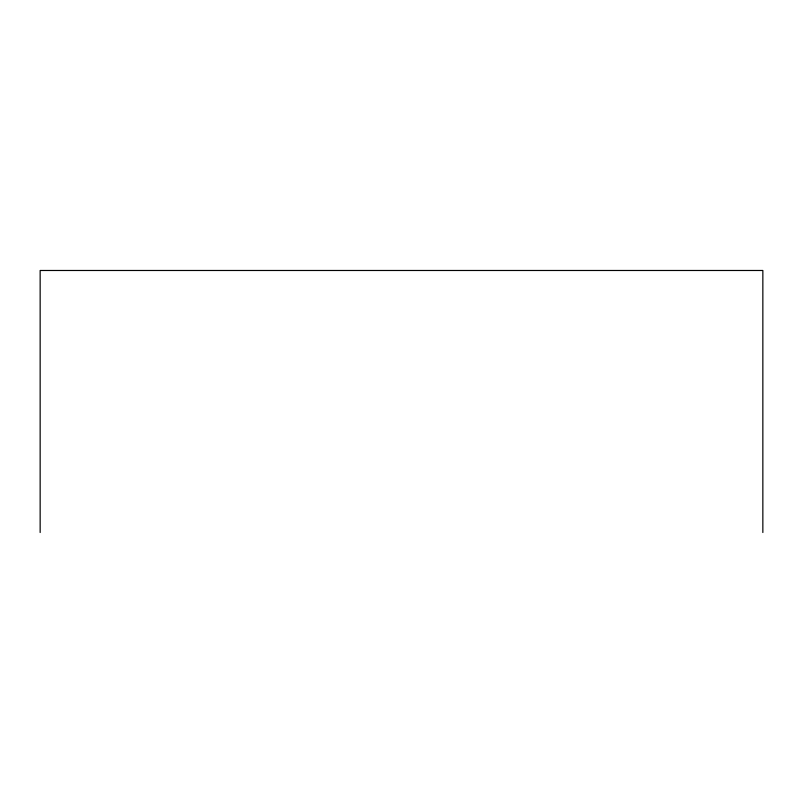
<?xml version="1.0" encoding="UTF-8"?>
<svg xmlns="http://www.w3.org/2000/svg" width="803" height="803" viewBox="0 0 803 803"><rect width="100%" height="100%" fill="white"/><g stroke="black" fill="none" stroke-linecap="round" stroke-linejoin="round"><path stroke-width="1.2" d="M762.85 532.519L762.85 270.481L40.15 270.481L40.15 532.519"/></g></svg>
